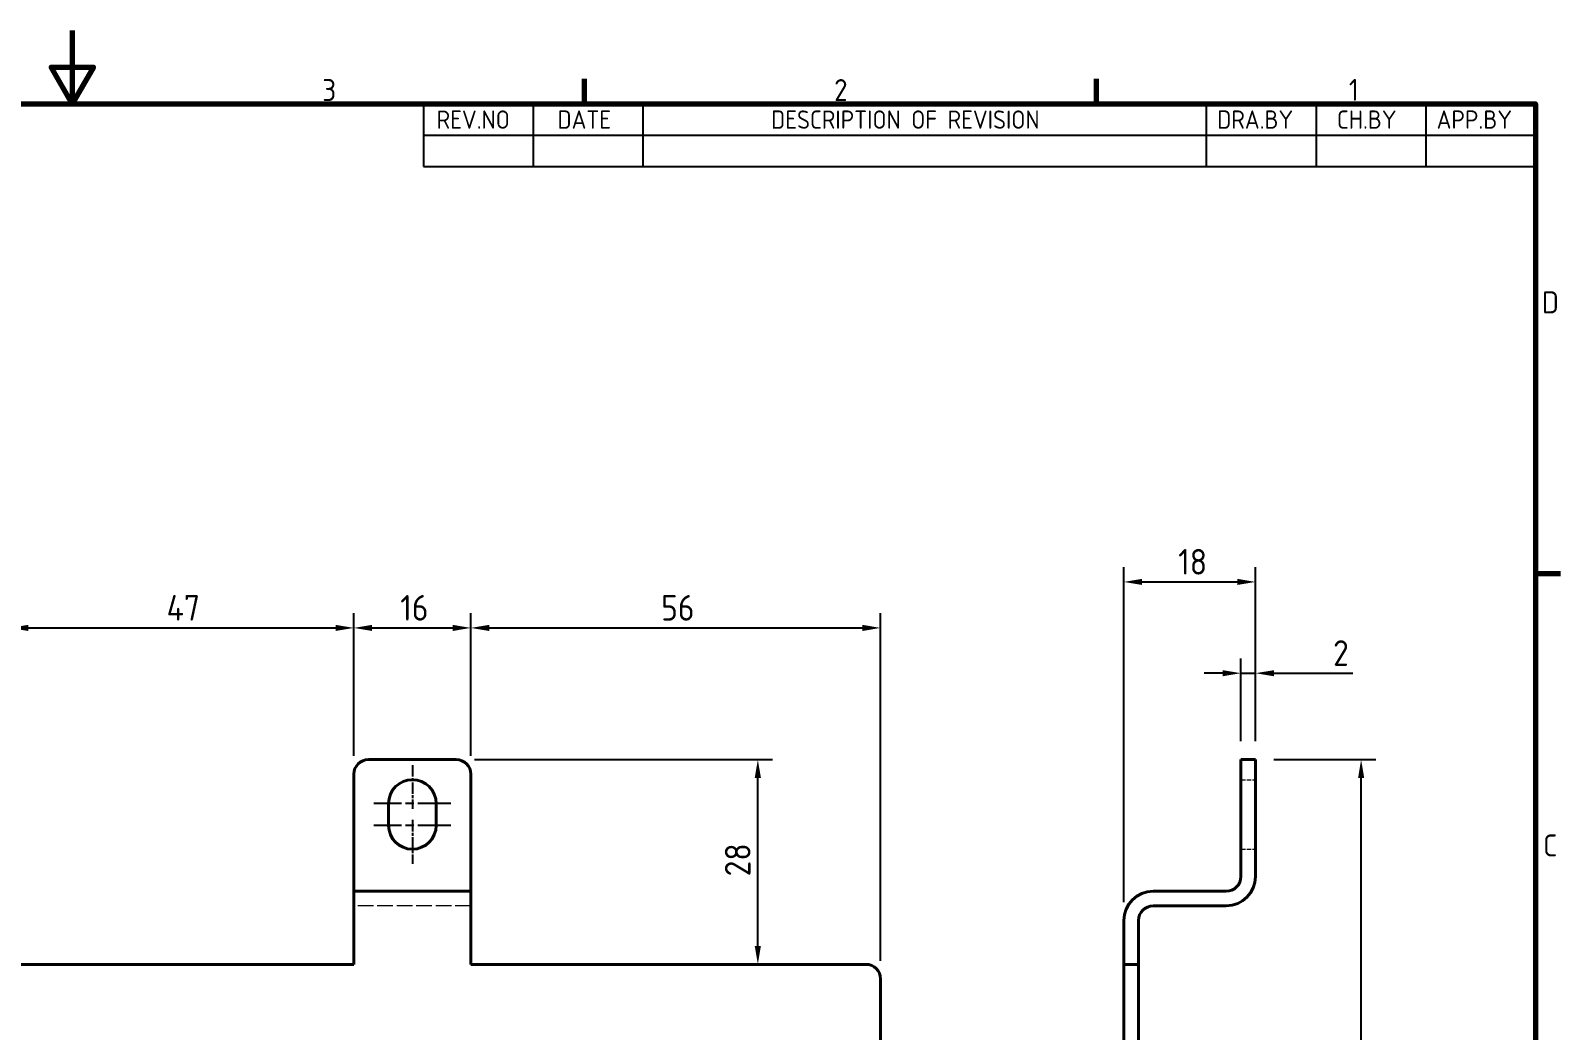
# Model space of a CAD drawing. Header units: millimetres. Extents: x 0 to 420, y 0 to 297.
# Drawn here: x 204.3 to 413.4, y 160.3 to 297 of the extents above; entities that cross this region are included whole.
import ezdxf

# ---------------------------------------------------------------- set-up
doc = ezdxf.new("R2010")
doc.units = ezdxf.units.MM
doc.linetypes.add('CHAIN', pattern=[0.3543, 0.2362, -0.0295, 0.0591, -0.0295])
doc.linetypes.add('DASHED', pattern=[0.2067, 0.1654, -0.0413])
doc.layers.get('0').update_dxf_attribs({"color": 3, "lineweight": 25})
for name, color, linetype, lineweight in [('가려진 것(ISO)', 2, 'DASHED', 18), ('가시적인 것(ISO)', 3, 'Continuous', 40), ('경계(ISO)', 7, 'Continuous', 70), ('기호(ISO)', 5, 'Continuous', 25), ('중심 표식(ISO)', 1, 'Continuous', 25), ('치수(ISO)', 7, 'Continuous', 25)]:
    doc.layers.add(name, color=color, linetype=linetype, lineweight=lineweight)
doc.styles.add('ISO Proportiona M2B', font='isocp.shx')
doc.styles.add('문자 텍스트_M2B', font='isocp.shx')
doc.styles.add('치수 텍스트_PSTEK_POSCO', font='isocp.shx')
doc.dimstyles.new('치수_PSTEK_POSCO', dxfattribs={"dimtxt": 3.5, "dimasz": 2.5, "dimexe": 2, "dimexo": 2.5, "dimgap": 1, "dimtad": 1, "dimrnd": 1e-08, "dimdsep": 46, "dimtxsty": '치수 텍스트_PSTEK_POSCO', "dimcen": 0.09, "dimdle": 10, "dimclrd": 7, "dimclre": 7, "dimclrt": 2, "dimadec": 1, "dimazin": 2, "dimtfac": 1, "dimtmove": 0, "dimatfit": 3, "dimfxl": 0, "dimtolj": 1, "dimlwd": -1, "dimlwe": -1, "dimarcsym": 0})

# ---------------------------------------------------------------- blocks, each defined once
blk = doc.blocks.new('경계 Default Border')
at = {"layer": '경계(ISO)'}
for p, q in [((280, 287), (280, 290.4)), ((350, 287), (350, 290.4)), ((410, 222.75), (413.4, 222.75))]:
    blk.add_line(p, q, dxfattribs=at)
at = {"layer": '경계(ISO)', "flags": 128}
for points in [[(210, 297), (210, 287), (207.11, 292), (212.89, 292), (210, 287)], [(10, 10), (10, 287), (410, 287), (410, 10), (10, 10)]]:
    blk.add_lwpolyline(points, dxfattribs=at)
at = {"layer": '경계(ISO)', "color": 2, "char_height": 3, "attachment_point": 7, "style": '문자 텍스트_M2B'}
for s, insert in [('3', (244.17, 287.37)), ('2', (314.13, 287.37)), ('1', (384.49, 287.4)), ('D', (410.88, 258.35)), ('C', (411.04, 184.1))]:
    blk.add_mtext(s, dxfattribs=dict(at, insert=insert))
blk = doc.blocks.new('리비전 내역')
at = {"layer": '기호(ISO)'}
for p, q in [((258, 287), (410, 287)), ((258, 287), (258, 282.72)), ((273, 287), (273, 282.72)), ((288, 287), (288, 282.72)), ((365, 287), (365, 282.72)), ((380, 287), (380, 282.72)), ((395, 287), (395, 282.72)), ((410, 287), (410, 282.72)), ((258, 282.72), (410, 282.72)), ((258, 282.72), (258, 278.44)), ((273, 282.72), (273, 278.44)), ((288, 282.72), (288, 278.44)), ((365, 282.72), (365, 278.44)), ((380, 282.72), (380, 278.44)), ((395, 282.72), (395, 278.44)), ((410, 282.72), (410, 278.44)), ((258, 278.44), (410, 278.44))]:
    blk.add_line(p, q, dxfattribs=at)
at = {"layer": '기호(ISO)', "color": 2, "char_height": 2.5, "attachment_point": 7, "style": 'ISO Proportiona M2B'}
for s, insert in [('REV.NO', (259.79, 283.58)), ('DATE', (276.31, 283.58)), ('DESCRIPTION OF REVISION', (305.51, 283.58)), ('DRA.BY', (366.48, 283.58)), ('CH.BY', (382.86, 283.58)), ('APP.BY', (396.48, 283.58))]:
    blk.add_mtext(s, dxfattribs=dict(at, insert=insert))
blk = doc.blocks.new('*D28')
at = {"layer": 'Defpoints', "color": 0, "transparency": 16777216}
for p in [(248.48, 215.33), (201.48, 195.33), (248.48, 195.33)]:
    blk.add_point(p, dxfattribs=at)
at = {"layer": '치수(ISO)', "color": 7, "transparency": 16777216}
for p, q in [((201.48, 197.83), (201.48, 217.33)), ((248.48, 197.83), (248.48, 217.33)), ((203.98, 215.33), (245.98, 215.33))]:
    blk.add_line(p, q, dxfattribs=at)
for points in [[(203.98, 215.75), (203.98, 214.91), (201.48, 215.33)], [(245.98, 215.75), (245.98, 214.91), (248.48, 215.33)]]:
    blk.add_solid(points, dxfattribs=at)
at = {"layer": '치수(ISO)', "color": 2, "transparency": 16777216, "insert": (222.89, 218.08), "char_height": 3.5, "attachment_point": 4, "style": '치수 텍스트_PSTEK_POSCO'}
blk.add_mtext('\\A1;47', dxfattribs=at)
blk = doc.blocks.new('*D29')
at = {"layer": 'Defpoints', "color": 0, "transparency": 16777216}
for p in [(264.48, 215.33), (248.48, 195.33), (264.48, 195.33)]:
    blk.add_point(p, dxfattribs=at)
at = {"layer": '치수(ISO)', "color": 7, "transparency": 16777216}
for p, q in [((248.48, 197.83), (248.48, 217.33)), ((264.48, 197.83), (264.48, 217.33)), ((250.98, 215.33), (261.98, 215.33))]:
    blk.add_line(p, q, dxfattribs=at)
for points in [[(250.98, 215.75), (250.98, 214.91), (248.48, 215.33)], [(261.98, 215.75), (261.98, 214.91), (264.48, 215.33)]]:
    blk.add_solid(points, dxfattribs=at)
at = {"layer": '치수(ISO)', "color": 2, "transparency": 16777216, "insert": (254.83, 218.08), "char_height": 3.5, "attachment_point": 4, "style": '치수 텍스트_PSTEK_POSCO'}
blk.add_mtext('\\A1;16', dxfattribs=at)
blk = doc.blocks.new('*D30')
at = {"layer": 'Defpoints', "color": 0, "transparency": 16777216}
for p in [(320.48, 215.33), (264.48, 195.33), (320.48, 167.33)]:
    blk.add_point(p, dxfattribs=at)
at = {"layer": '치수(ISO)', "color": 7, "transparency": 16777216}
for p, q in [((264.48, 197.83), (264.48, 217.33)), ((320.48, 169.83), (320.48, 217.33)), ((266.98, 215.33), (317.98, 215.33))]:
    blk.add_line(p, q, dxfattribs=at)
for points in [[(266.98, 215.75), (266.98, 214.91), (264.48, 215.33)], [(317.98, 215.75), (317.98, 214.91), (320.48, 215.33)]]:
    blk.add_solid(points, dxfattribs=at)
at = {"layer": '치수(ISO)', "color": 2, "transparency": 16777216, "insert": (290.48, 218.08), "char_height": 3.5, "attachment_point": 4, "style": '치수 텍스트_PSTEK_POSCO'}
blk.add_mtext('\\A1;56', dxfattribs=at)
blk = doc.blocks.new('*D48')
at = {"layer": 'Defpoints', "color": 0, "transparency": 16777216}
for p in [(262.48, 197.33), (303.7, 197.33), (303.7, 169.33)]:
    blk.add_point(p, dxfattribs=at)
at = {"layer": '치수(ISO)', "color": 7, "transparency": 16777216}
for p, q in [((264.98, 197.33), (305.7, 197.33)), ((303.7, 171.83), (303.7, 194.83))]:
    blk.add_line(p, q, dxfattribs=at)
for points in [[(303.28, 194.83), (304.12, 194.83), (303.7, 197.33)], [(303.28, 171.83), (304.12, 171.83), (303.7, 169.33)]]:
    blk.add_solid(points, dxfattribs=at)
at = {"layer": '치수(ISO)', "color": 2, "transparency": 16777216, "insert": (300.95, 181.36), "char_height": 3.5, "attachment_point": 4, "rotation": 90, "style": '치수 텍스트_PSTEK_POSCO'}
blk.add_mtext('\\A1;28', dxfattribs=at)
blk = doc.blocks.new('*D49')
at = {"layer": 'Defpoints', "color": 0, "transparency": 16777216}
for p in [(371.73, 209.14), (369.73, 197.33), (371.73, 197.33)]:
    blk.add_point(p, dxfattribs=at)
at = {"layer": '치수(ISO)', "color": 7, "transparency": 16777216}
for p, q in [((367.23, 209.14), (364.73, 209.14)), ((369.73, 199.83), (369.73, 211.14)), ((369.73, 209.14), (371.73, 209.14)), ((371.73, 199.83), (371.73, 211.14)), ((374.23, 209.14), (385.03, 209.14))]:
    blk.add_line(p, q, dxfattribs=at)
for points in [[(367.23, 209.55), (367.23, 208.72), (369.73, 209.14)], [(374.23, 209.55), (374.23, 208.72), (371.73, 209.14)]]:
    blk.add_solid(points, dxfattribs=at)
at = {"layer": '치수(ISO)', "color": 2, "transparency": 16777216, "insert": (382.33, 211.89), "char_height": 3.5, "attachment_point": 4, "style": '치수 텍스트_PSTEK_POSCO'}
blk.add_mtext('\\A1;2', dxfattribs=at)
blk = doc.blocks.new('*D50')
at = {"layer": 'Defpoints', "color": 0, "transparency": 16777216}
for p in [(371.73, 221.62), (371.73, 197.33), (353.73, 175.33)]:
    blk.add_point(p, dxfattribs=at)
at = {"layer": '치수(ISO)', "color": 7, "transparency": 16777216}
for p, q in [((353.73, 177.83), (353.73, 223.62)), ((371.73, 199.83), (371.73, 223.62)), ((356.23, 221.62), (369.23, 221.62))]:
    blk.add_line(p, q, dxfattribs=at)
for points in [[(356.23, 222.04), (356.23, 221.2), (353.73, 221.62)], [(369.23, 222.04), (369.23, 221.2), (371.73, 221.62)]]:
    blk.add_solid(points, dxfattribs=at)
at = {"layer": '치수(ISO)', "color": 2, "transparency": 16777216, "insert": (361.16, 224.37), "char_height": 3.5, "attachment_point": 4, "style": '치수 텍스트_PSTEK_POSCO'}
blk.add_mtext('\\A1;18', dxfattribs=at)
blk = doc.blocks.new('*D53')
at = {"layer": 'Defpoints', "color": 0, "transparency": 16777216}
for p in [(371.73, 197.33), (386.16, 197.33), (358.73, 94.33)]:
    blk.add_point(p, dxfattribs=at)
at = {"layer": '치수(ISO)', "color": 7, "transparency": 16777216}
for p, q in [((374.23, 197.33), (388.16, 197.33)), ((386.16, 96.83), (386.16, 194.83)), ((361.23, 94.33), (388.16, 94.33))]:
    blk.add_line(p, q, dxfattribs=at)
for points in [[(385.75, 194.83), (386.58, 194.83), (386.16, 197.33)], [(385.75, 96.83), (386.58, 96.83), (386.16, 94.33)]]:
    blk.add_solid(points, dxfattribs=at)
at = {"layer": '치수(ISO)', "color": 2, "transparency": 16777216, "insert": (383.41, 142.96), "char_height": 3.5, "attachment_point": 4, "rotation": 90, "style": '치수 텍스트_PSTEK_POSCO'}
blk.add_mtext('\\A1;103', dxfattribs=at)

msp = doc.modelspace()

# ---------------------------------------------------------------- linework, layer by layer
at = {"layer": '가려진 것(ISO)', "ltscale": 3.809293}
for p, q in [((369.7333, 194.5788), (371.7333, 194.5788)), ((369.7333, 185.0788), (371.7333, 185.0788))]:
    msp.add_line(p, q, dxfattribs=at)
at = {"layer": '가려진 것(ISO)', "ltscale": 12.901145}
msp.add_line((264.4814, 177.3288), (248.4814, 177.3288), dxfattribs=at)
at = {"layer": '가시적인 것(ISO)'}
for p, q in [((262.4814, 197.3288), (250.4814, 197.3288)), ((371.7333, 197.3288), (369.7333, 197.3288)), ((369.7333, 195.3288), (369.7333, 197.3288)), ((371.7333, 197.3288), (371.7333, 195.3288)), ((248.4814, 195.3288), (248.4814, 181.3288)), ((264.4814, 181.3288), (264.4814, 195.3288)), ((369.7333, 181.3288), (369.7333, 195.3288)), ((371.7333, 195.3288), (371.7333, 181.3288)), ((253.2314, 188.3288), (253.2314, 191.3288)), ((259.7314, 191.3288), (259.7314, 188.3288)), ((248.4814, 181.3288), (248.4814, 179.3288)), ((264.4814, 179.3288), (264.4814, 181.3288)), ((248.4814, 175.3288), (248.4814, 179.3288)), ((248.4814, 179.3288), (264.4814, 179.3288)), ((264.4814, 179.3288), (264.4814, 175.3288)), ((357.7333, 179.3288), (367.7333, 179.3288)), ((367.7333, 177.3288), (357.7333, 177.3288)), ((248.4814, 175.3288), (248.4814, 169.3288)), ((264.4814, 169.3288), (264.4814, 175.3288)), ((353.7333, 169.3288), (353.7333, 175.3288)), ((355.7333, 175.3288), (355.7333, 169.3288)), ((248.4814, 169.3288), (201.4814, 169.3288)), ((318.4814, 169.3288), (264.4814, 169.3288)), ((320.4814, 138.3288), (320.4814, 167.3288)), ((353.7333, 167.3288), (353.7333, 169.3288)), ((355.7333, 169.3288), (353.7333, 169.3288)), ((353.7333, 138.3288), (353.7333, 167.3288)), ((355.7333, 169.3288), (355.7333, 167.3288)), ((355.7333, 167.3288), (355.7333, 138.3288))]:
    msp.add_line(p, q, dxfattribs=at)
for centre, radius, start, end in [((250.4814, 195.3288), 2, 90, 180), ((262.4814, 195.3288), 2, 0, 90), ((256.4814, 191.3288), 3.25, 0, 180), ((256.4814, 188.3288), 3.25, 180, 0), ((367.7333, 181.3288), 2, 270, 0), ((367.7333, 181.3288), 4, 270, 0), ((357.7333, 175.3288), 4, 90, 180), ((357.7333, 175.3288), 2, 90, 180), ((318.4814, 167.3288), 2, 0, 90)]:
    msp.add_arc(centre, radius, start, end, dxfattribs=at)
at = {"layer": '중심 표식(ISO)', "linetype": 'CHAIN', "ltscale": 6.667144}
for p, q in [((256.4814, 196.5788), (256.4814, 190.5788)), ((256.4814, 189.0788), (256.4814, 183.0788))]:
    msp.add_line(p, q, dxfattribs=at)
at = {"layer": '중심 표식(ISO)', "linetype": 'CHAIN', "ltscale": 19.051651}
for p, q in [((261.7314, 191.3288), (251.2314, 191.3288)), ((261.7314, 188.3288), (251.2314, 188.3288))]:
    msp.add_line(p, q, dxfattribs=at)

# ---------------------------------------------------------------- block references
msp.add_blockref('경계 Default Border', (0, 0))
at = {"layer": '기호(ISO)'}
msp.add_blockref('리비전 내역', (0, 0), dxfattribs=at)

# ---------------------------------------------------------------- dimensions: what is measured, and where the dimension line sits
at = {"layer": '치수(ISO)', "color": 7}
for base, p1, p2, angle, override, picture, middle in [((371.7333, 221.6193), (353.7333, 175.3288), (371.7333, 197.3288), 180, {"dimdec": 2, "dimtp": 0, "dimtm": 0, "dimtdec": 2, "dimtofl": 0, "dimatfit": 1}, '*D50', (362.7333, 221.6193)), ((248.4814, 215.3288), (201.4814, 195.3288), (248.4814, 195.3288), 180, {"dimdec": 2, "dimtp": 0, "dimtm": 0, "dimtdec": 2, "dimtofl": 0, "dimatfit": 1}, '*D28', (224.9914, 215.3288)), ((264.4814, 215.3288), (248.4814, 195.3288), (264.4814, 195.3288), 180, {"dimdec": 2, "dimtp": 0, "dimtm": 0, "dimtdec": 2, "dimtofl": 0, "dimatfit": 1}, '*D29', (256.4914, 215.3288)), ((320.4814, 215.3288), (264.4814, 195.3288), (320.4814, 167.3288), 180, {"dimdec": 2, "dimtp": 0, "dimtm": 0, "dimtdec": 2, "dimtofl": 0, "dimatfit": 1}, '*D30', (292.4914, 215.3288)), ((371.7333, 209.1374), (369.7333, 197.3288), (371.7333, 197.3288), 180, {"dimdec": 2, "dimtp": 0, "dimtm": 0, "dimtdec": 2, "dimtofl": 1, "dimatfit": 1}, '*D49', (383.1832, 209.1374)), ((303.7004, 197.3288), (303.7004, 169.3288), (262.4814, 197.3288), 90, {"dimdec": 2, "dimse1": 1, "dimtp": 0, "dimtm": 0, "dimtdec": 2, "dimtofl": 0, "dimatfit": 1}, '*D48', (303.7004, 183.3288)), ((386.1632, 197.3288), (358.7333, 94.3288), (371.7333, 197.3288), 90, {"dimdec": 2, "dimtp": 0, "dimtm": 0, "dimtdec": 2, "dimtofl": 0, "dimatfit": 1}, '*D53', (386.1632, 145.8288))]:
    dim = msp.add_linear_dim(base=base, p1=p1, p2=p2, angle=angle, dimstyle='치수_PSTEK_POSCO', override=override, dxfattribs=at)
    dim.commit()
    dim.dimension.update_dxf_attribs({"geometry": picture, "text_midpoint": middle, "dimtype": 160})

doc.saveas('drawing.dxf')
